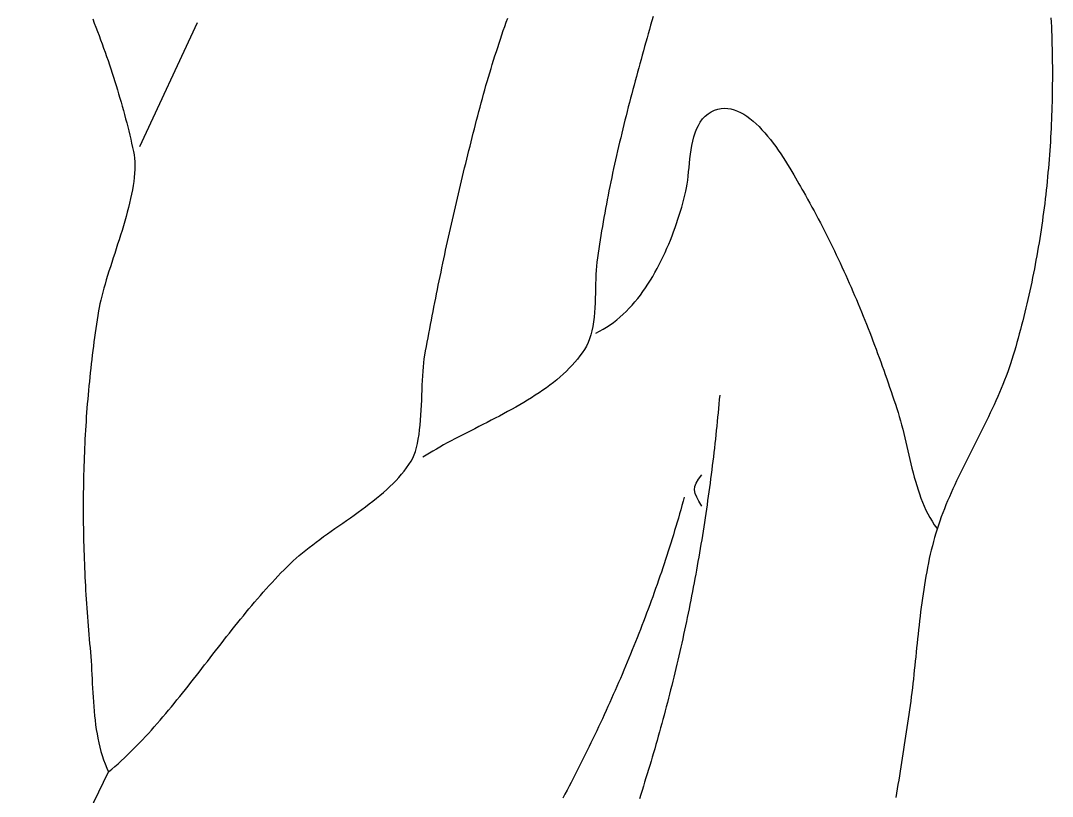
# Model space of a CAD drawing. Header units: millimetres. Extents: x 60 to 2307, y 40 to 1509.
# Drawn here: x 2074.2 to 2307.1, y 459.5 to 634.5 of the extents above; entities that cross this region are included whole.
import ezdxf

# ---------------------------------------------------------------- set-up
doc = ezdxf.new("R2010")
doc.units = ezdxf.units.MM
doc.layers.add('0_0_0', color=3, linetype='Continuous')

msp = doc.modelspace()

# ---------------------------------------------------------------- linework, layer by layer
at = {"layer": '0_0_0'}
for points in [[(2090.4218, 634.8963), (2090.7887, 633.9555), (2091.151, 633.0144), (2091.5088, 632.0731), (2091.8618, 631.1318), (2092.2102, 630.1905), (2092.5538, 629.2492), (2092.8925, 628.3081), (2093.2263, 627.3671), (2093.5552, 626.4263), (2093.879, 625.4859), (2094.1978, 624.5458), (2094.5114, 623.6061), (2094.8199, 622.6669), (2095.1231, 621.7283), (2095.421, 620.7903), (2095.7135, 619.853), (2096.0006, 618.9164), (2096.2822, 617.9806), (2096.5582, 617.0457), (2096.8287, 616.1118), (2097.0935, 615.1788), (2097.3525, 614.2469), (2097.6058, 613.3161), (2097.8533, 612.3865), (2098.0948, 611.4581), (2098.3304, 610.5311), (2098.56, 609.6054), (2098.7835, 608.6812), (2099.0009, 607.7585), (2099.2121, 606.8373), (2099.417, 605.9178), (2099.6157, 605), (2099.7526, 604.2437), (2099.8489, 603.4583), (2099.9062, 602.6453), (2099.9265, 601.8064), (2099.9116, 600.9431), (2099.8633, 600.0569), (2099.7835, 599.1495), (2099.674, 598.2223), (2099.5367, 597.277), (2099.3734, 596.3151), (2099.186, 595.3382), (2098.9763, 594.3478), (2098.7461, 593.3455), (2098.4974, 592.3329), (2098.232, 591.3115), (2097.9516, 590.2829), (2097.6582, 589.2487), (2097.3536, 588.2105), (2097.0396, 587.1697), (2096.7182, 586.128), (2096.391, 585.0869), (2096.0601, 584.0479), (2095.7272, 583.0128), (2095.3942, 581.983), (2095.0629, 580.96), (2094.7352, 579.9455), (2094.4129, 578.941), (2094.0979, 577.9481), (2093.792, 576.9683), (2093.497, 576.0033), (2093.2149, 575.0545), (2092.9474, 574.1235), (2092.6965, 573.2119), (2092.4638, 572.3214), (2092.2514, 571.4533), (2092.0611, 570.6093), (2091.8946, 569.791), (2091.7539, 569), (2091.5937, 568.0093), (2091.4375, 567.018), (2091.2853, 566.0261), (2091.1371, 565.0337), (2090.9929, 564.0407), (2090.8526, 563.0472), (2090.7163, 562.0531), (2090.5838, 561.0585), (2090.4553, 560.0635), (2090.3307, 559.0679), (2090.2099, 558.0719), (2090.0929, 557.0754), (2089.9798, 556.0784), (2089.8705, 555.0811), (2089.765, 554.0833), (2089.6633, 553.0851), (2089.5653, 552.0866), (2089.4711, 551.0876), (2089.3806, 550.0883), (2089.2938, 549.0887), (2089.2107, 548.0887), (2089.1313, 547.0884), (2089.0556, 546.0879), (2088.9835, 545.087), (2088.915, 544.0859), (2088.8501, 543.0845), (2088.7888, 542.0828), (2088.7311, 541.081), (2088.6769, 540.0789), (2088.6263, 539.0766), (2088.5792, 538.0741), (2088.5356, 537.0715), (2088.4955, 536.0687), (2088.4589, 535.0657), (2088.4257, 534.0626), (2088.396, 533.0594), (2088.3697, 532.0561), (2088.3468, 531.0528), (2088.3273, 530.0493), (2088.3111, 529.0458), (2088.2983, 528.0422), (2088.2888, 527.0386), (2088.2827, 526.035), (2088.2798, 525.0314), (2088.2803, 524.0278), (2088.284, 523.0242), (2088.2909, 522.0207), (2088.3011, 521.0172), (2088.3145, 520.0138), (2088.3311, 519.0105), (2088.3509, 518.0073), (2088.3739, 517.0042), (2088.4, 516.0012), (2088.4292, 514.9983), (2088.4616, 513.9956), (2088.497, 512.9931), (2088.5355, 511.9908), (2088.5771, 510.9886), (2088.6217, 509.9867), (2088.6694, 508.985), (2088.7201, 507.9835), (2088.7737, 506.9823), (2088.8304, 505.9814), (2088.89, 504.9807), (2088.9525, 503.9803), (2089.018, 502.9803), (2089.0864, 501.9805), (2089.1577, 500.9812), (2089.2318, 499.9821), (2089.3088, 498.9834), (2089.3887, 497.9852), (2089.4713, 496.9873), (2089.5568, 495.9898), (2089.6451, 494.9927), (2089.7361, 493.9961), (2089.83, 493), (2089.9165, 492.0298), (2089.993, 491.0474), (2090.0613, 490.0539), (2090.1229, 489.0505), (2090.1796, 488.0383), (2090.233, 487.0185), (2090.2849, 485.9923), (2090.337, 484.9607), (2090.3908, 483.925), (2090.4481, 482.8864), (2090.5107, 481.8459), (2090.5801, 480.8047), (2090.658, 479.7641), (2090.7462, 478.725), (2090.8463, 477.6888), (2090.96, 476.6566), (2091.0891, 475.6294), (2091.2351, 474.6086), (2091.3997, 473.5952), (2091.5848, 472.5903), (2091.7918, 471.5953), (2092.0226, 470.6111), (2092.2788, 469.639), (2092.5621, 468.6801), (2092.8742, 467.7356), (2093.2167, 466.8066), (2093.5914, 465.8944), (2094, 465), (2094.7251, 465.6133), (2095.4442, 466.2373), (2096.1573, 466.8717), (2096.8647, 467.516), (2097.5665, 468.17), (2098.263, 468.8334), (2098.9542, 469.5058), (2099.6405, 470.187), (2100.3219, 470.8767), (2100.9986, 471.5744), (2101.671, 472.28), (2102.339, 472.9931), (2103.0029, 473.7134), (2103.6629, 474.4405), (2104.3192, 475.1742), (2104.9719, 475.9142), (2105.6212, 476.6601), (2106.2674, 477.4116), (2106.9105, 478.1684), (2107.5509, 478.9302), (2108.1885, 479.6968), (2108.8238, 480.4677), (2109.4567, 481.2426), (2110.0876, 482.0213), (2110.7165, 482.8035), (2111.3437, 483.5888), (2111.9694, 484.3768), (2112.5936, 485.1674), (2113.2168, 485.9602), (2113.8389, 486.7549), (2114.4602, 487.5511), (2115.0808, 488.3485), (2115.701, 489.1469), (2116.3209, 489.946), (2116.9408, 490.7453), (2117.5607, 491.5447), (2118.1809, 492.3437), (2118.8016, 493.1421), (2119.4229, 493.9396), (2120.045, 494.7358), (2120.6681, 495.5304), (2121.2924, 496.3232), (2121.9181, 497.1138), (2122.5453, 497.9019), (2123.1743, 498.6872), (2123.8052, 499.4694), (2124.4382, 500.2481), (2125.0734, 501.0231), (2125.7112, 501.794), (2126.3515, 502.5605), (2126.9947, 503.3224), (2127.6409, 504.0792), (2128.2903, 504.8308), (2128.9431, 505.5767), (2129.5994, 506.3167), (2130.2595, 507.0504), (2130.9235, 507.7776), (2131.5916, 508.4978), (2132.2639, 509.2109), (2132.9408, 509.9166), (2133.6223, 510.6143), (2134.3086, 511.304), (2135, 511.9853), (2135.6539, 512.6069), (2136.336, 513.2249), (2137.0441, 513.8396), (2137.7764, 514.4514), (2138.5309, 515.0608), (2139.3057, 515.6682), (2140.0987, 516.2741), (2140.9082, 516.8788), (2141.732, 517.4828), (2142.5683, 518.0866), (2143.4151, 518.6905), (2144.2705, 519.2949), (2145.1326, 519.9004), (2145.9993, 520.5073), (2146.8687, 521.1161), (2147.7389, 521.7272), (2148.6079, 522.341), (2149.4739, 522.958), (2150.3347, 523.5785), (2151.1886, 524.203), (2152.0334, 524.832), (2152.8674, 525.4658), (2153.6885, 526.1049), (2154.4949, 526.7498), (2155.2844, 527.4008), (2156.0553, 528.0584), (2156.8055, 528.7229), (2157.5331, 529.395), (2158.2362, 530.0748), (2158.9128, 530.763), (2159.561, 531.4599), (2160.1788, 532.1659), (2160.7642, 532.8816), (2161.3154, 533.6072), (2161.8303, 534.3432), (2162.3071, 535.0902), (2162.6733, 535.7663), (2162.9985, 536.5137), (2163.2853, 537.3265), (2163.5365, 538.1986), (2163.755, 539.1243), (2163.9436, 540.0975), (2164.1051, 541.1123), (2164.2423, 542.1629), (2164.358, 543.2433), (2164.455, 544.3475), (2164.5361, 545.4697), (2164.6042, 546.604), (2164.662, 547.7444), (2164.7123, 548.885), (2164.758, 550.0199), (2164.8019, 551.1432), (2164.8468, 552.2489), (2164.8955, 553.3311), (2164.9507, 554.3839), (2165.0154, 555.4014), (2165.0922, 556.3777), (2165.1841, 557.3068), (2165.2939, 558.1829), (2165.4243, 559), (2165.6039, 559.9919), (2165.7849, 560.9835), (2165.9673, 561.9746), (2166.1512, 562.9654), (2166.3364, 563.9557), (2166.5231, 564.9457), (2166.7112, 565.9353), (2166.9007, 566.9245), (2167.0917, 567.9133), (2167.284, 568.9017), (2167.4777, 569.8898), (2167.6729, 570.8775), (2167.8694, 571.8648), (2168.0674, 572.8518), (2168.2667, 573.8384), (2168.4675, 574.8247), (2168.6696, 575.8106), (2168.8731, 576.7961), (2169.0781, 577.7814), (2169.2844, 578.7662), (2169.4921, 579.7508), (2169.7012, 580.735), (2169.9117, 581.7188), (2170.1236, 582.7024), (2170.3369, 583.6856), (2170.5516, 584.6685), (2170.7676, 585.6511), (2170.985, 586.6334), (2171.2038, 587.6154), (2171.424, 588.597), (2171.6456, 589.5784), (2171.8685, 590.5595), (2172.0928, 591.5402), (2172.3185, 592.5207), (2172.5455, 593.5009), (2172.7739, 594.4808), (2173.0037, 595.4605), (2173.2349, 596.4398), (2173.4674, 597.4189), (2173.7012, 598.3977), (2173.9365, 599.3763), (2174.1731, 600.3546), (2174.411, 601.3326), (2174.6503, 602.3104), (2174.891, 603.2879), (2175.133, 604.2652), (2175.3764, 605.2422), (2175.6211, 606.219), (2175.8672, 607.1956), (2176.1146, 608.1719), (2176.3634, 609.148), (2176.6135, 610.1239), (2176.8649, 611.0995), (2177.1177, 612.0749), (2177.3719, 613.0501), (2177.6273, 614.0252), (2177.8842, 615), (2178.1433, 615.9717), (2178.4067, 616.9417), (2178.6744, 617.91), (2178.9463, 618.8766), (2179.2222, 619.8415), (2179.5021, 620.8049), (2179.7859, 621.7666), (2180.0736, 622.7268), (2180.365, 623.6855), (2180.6601, 624.6428), (2180.9587, 625.5985), (2181.2609, 626.5529), (2181.5664, 627.5058), (2181.8754, 628.4574), (2182.1875, 629.4077), (2182.5028, 630.3567), (2182.8212, 631.3045), (2183.1426, 632.251), (2183.467, 633.1964), (2183.7942, 634.1406), (2184.1241, 635.0837)], [(2114, 634), (2101, 606)], [(2216.9421, 635.4162), (2216.6703, 634.4542), (2216.3989, 633.4914), (2216.1278, 632.528), (2215.8571, 631.5638), (2215.5869, 630.5989), (2215.3172, 629.6332), (2215.0481, 628.6668), (2214.7796, 627.6995), (2214.5119, 626.7314), (2214.2448, 625.7624), (2213.9786, 624.7926), (2213.7132, 623.8218), (2213.4487, 622.8502), (2213.1852, 621.8776), (2212.9228, 620.9041), (2212.6613, 619.9295), (2212.4011, 618.954), (2212.142, 617.9775), (2211.8842, 617), (2211.6261, 616.0143), (2211.3703, 615.0276), (2211.1165, 614.0399), (2210.8651, 613.0511), (2210.6159, 612.0614), (2210.3692, 611.0708), (2210.1249, 610.0792), (2209.8831, 609.0867), (2209.644, 608.0933), (2209.4075, 607.099), (2209.1737, 606.1039), (2208.9428, 605.1079), (2208.7147, 604.1111), (2208.4895, 603.1136), (2208.2674, 602.1152), (2208.0483, 601.1162), (2207.8324, 600.1164), (2207.6198, 599.1159), (2207.4104, 598.1147), (2207.2043, 597.1128), (2207.0017, 596.1103), (2206.8026, 595.1072), (2206.607, 594.1034), (2206.4151, 593.0991), (2206.2269, 592.0943), (2206.0425, 591.0889), (2205.8619, 590.083), (2205.6852, 589.0765), (2205.5125, 588.0697), (2205.3438, 587.0623), (2205.1793, 586.0545), (2205.0189, 585.0463), (2204.8628, 584.0378), (2204.711, 583.0288), (2204.5637, 582.0195), (2204.4207, 581.0099), (2204.2824, 580), (2204.18, 579.1099), (2204.1026, 578.1732), (2204.0454, 577.1958), (2204.0035, 576.184), (2203.972, 575.1441), (2203.9461, 574.0821), (2203.9209, 573.0043), (2203.8915, 571.9169), (2203.853, 570.826), (2203.8007, 569.7378), (2203.7296, 568.6586), (2203.6348, 567.5946), (2203.5116, 566.5518), (2203.355, 565.5365), (2203.1601, 564.555), (2202.9222, 563.6133), (2202.6363, 562.7177), (2202.2976, 561.8743), (2201.9013, 561.0895), (2201.4468, 560.3263), (2200.9578, 559.5791), (2200.4357, 558.8473), (2199.8817, 558.1305), (2199.2971, 557.4283), (2198.6832, 556.7402), (2198.0414, 556.066), (2197.3728, 555.405), (2196.6788, 554.757), (2195.9607, 554.1214), (2195.2199, 553.4979), (2194.4575, 552.8861), (2193.6749, 552.2854), (2192.8734, 551.6956), (2192.0542, 551.1161), (2191.2188, 550.5467), (2190.3683, 549.9867), (2189.5041, 549.4358), (2188.6275, 548.8937), (2187.7397, 548.3598), (2186.8421, 547.8338), (2185.936, 547.3151), (2185.0226, 546.8035), (2184.1033, 546.2985), (2183.1794, 545.7996), (2182.2521, 545.3065), (2181.3227, 544.8187), (2180.3926, 544.3358), (2179.463, 543.8574), (2178.5353, 543.383), (2177.6107, 542.9122), (2176.6905, 542.4447), (2175.7761, 541.9799), (2174.8687, 541.5175), (2173.9696, 541.0571), (2173.0801, 540.5982), (2172.2016, 540.1404), (2171.3352, 539.6832), (2170.4824, 539.2263), (2169.6444, 538.7693), (2168.8225, 538.3117), (2168.018, 537.853), (2167.2322, 537.3929), (2166.4664, 536.931), (2165.7219, 536.4668), (2165, 536)], [(2306.7972, 635.1361), (2306.8447, 634.1372), (2306.8884, 633.1383), (2306.9284, 632.1394), (2306.9647, 631.1403), (2306.9971, 630.1413), (2307.0258, 629.1422), (2307.0506, 628.1432), (2307.0716, 627.1441), (2307.0888, 626.1451), (2307.1021, 625.1461), (2307.1115, 624.1471), (2307.117, 623.1482), (2307.1186, 622.1494), (2307.1163, 621.1507), (2307.11, 620.1521), (2307.0997, 619.1536), (2307.0855, 618.1552), (2307.0672, 617.1569), (2307.0449, 616.1589), (2307.0186, 615.161), (2306.9883, 614.1632), (2306.9538, 613.1657), (2306.9153, 612.1684), (2306.8726, 611.1713), (2306.8259, 610.1744), (2306.7749, 609.1778), (2306.7199, 608.1815), (2306.6606, 607.1854), (2306.5972, 606.1896), (2306.5295, 605.1942), (2306.4576, 604.199), (2306.3815, 603.2042), (2306.3011, 602.2097), (2306.2164, 601.2156), (2306.1274, 600.2219), (2306.0341, 599.2285), (2305.9365, 598.2356), (2305.8345, 597.243), (2305.7281, 596.2509), (2305.6174, 595.2592), (2305.5022, 594.268), (2305.3827, 593.2772), (2305.2587, 592.287), (2305.1302, 591.2972), (2304.9973, 590.3079), (2304.8599, 589.3192), (2304.718, 588.3309), (2304.5715, 587.3433), (2304.4206, 586.3562), (2304.265, 585.3696), (2304.1049, 584.3837), (2303.9402, 583.3983), (2303.7709, 582.4136), (2303.5969, 581.4295), (2303.4183, 580.4461), (2303.2351, 579.4633), (2303.0471, 578.4811), (2302.8545, 577.4997), (2302.6572, 576.5189), (2302.4551, 575.5389), (2302.2483, 574.5596), (2302.0367, 573.581), (2301.8203, 572.6032), (2301.5991, 571.6261), (2301.3731, 570.6498), (2301.1423, 569.6743), (2300.9066, 568.6996), (2300.6661, 567.7258), (2300.4206, 566.7527), (2300.1703, 565.7805), (2299.915, 564.8092), (2299.6548, 563.8387), (2299.3897, 562.8691), (2299.1196, 561.9005), (2298.8444, 560.9327), (2298.5643, 559.9659), (2298.2792, 559), (2297.9888, 558.0535), (2297.6834, 557.1108), (2297.3636, 556.1715), (2297.0301, 555.2356), (2296.6838, 554.3028), (2296.3252, 553.3732), (2295.9552, 552.4464), (2295.5743, 551.5224), (2295.1835, 550.601), (2294.7833, 549.682), (2294.3746, 548.7654), (2293.958, 547.8509), (2293.5342, 546.9385), (2293.104, 546.0279), (2292.6681, 545.1191), (2292.2272, 544.2119), (2291.782, 543.306), (2291.3333, 542.4015), (2290.8818, 541.4981), (2290.4282, 540.5957), (2289.9732, 539.6942), (2289.5176, 538.7933), (2289.062, 537.893), (2288.6072, 536.9931), (2288.154, 536.0935), (2287.7029, 535.1939), (2287.2548, 534.2944), (2286.8104, 533.3946), (2286.3704, 532.4945), (2285.9356, 531.594), (2285.5065, 530.6928), (2285.0841, 529.7908), (2284.6689, 528.8879), (2284.2617, 527.984), (2283.8633, 527.0788), (2283.4743, 526.1723), (2283.0955, 525.2643), (2282.7275, 524.3546), (2282.3712, 523.4431), (2282.0273, 522.5297), (2281.6964, 521.6142), (2281.3792, 520.6964), (2281.0766, 519.7762), (2280.7893, 518.8535), (2280.5178, 517.9282), (2280.2631, 517), (2280.0151, 516.0396), (2279.7784, 515.0741), (2279.5523, 514.1038), (2279.3364, 513.1289), (2279.1304, 512.1497), (2278.9336, 511.1663), (2278.7458, 510.1791), (2278.5664, 509.1882), (2278.3949, 508.1939), (2278.231, 507.1965), (2278.0742, 506.1963), (2277.924, 505.1933), (2277.78, 504.188), (2277.6417, 503.1804), (2277.5087, 502.171), (2277.3805, 501.1598), (2277.2567, 500.1473), (2277.1368, 499.1335), (2277.0204, 498.1188), (2276.907, 497.1034), (2276.7962, 496.0875), (2276.6875, 495.0714), (2276.5805, 494.0553), (2276.4747, 493.0395), (2276.3697, 492.0242), (2276.265, 491.0097), (2276.1601, 489.9961), (2276.0547, 488.9838), (2275.9483, 487.973), (2275.8404, 486.9639), (2275.7305, 485.9568), (2275.6183, 484.9519), (2275.5032, 483.9494), (2275.3849, 482.9497), (2275.2628, 481.9529), (2275.1366, 480.9592), (2275.0057, 479.9691), (2274.8697, 478.9825), (2274.7282, 478), (2274.5823, 477.013), (2274.4355, 476.0258), (2274.2876, 475.0383), (2274.1387, 474.0506), (2273.9887, 473.0627), (2273.8376, 472.0746), (2273.6853, 471.0863), (2273.5318, 470.0978), (2273.3772, 469.1093), (2273.2212, 468.1206), (2273.064, 467.1318), (2272.9055, 466.1429), (2272.7457, 465.154), (2272.5844, 464.1651), (2272.4218, 463.1762), (2272.2577, 462.1872), (2272.0921, 461.1983), (2271.9251, 460.2094), (2271.7565, 459.2206)], [(2204, 564), (2204.8369, 564.4133), (2205.6555, 564.8627), (2206.4557, 565.347), (2207.2379, 565.8648), (2208.002, 566.4148), (2208.7481, 566.9958), (2209.4765, 567.6065), (2210.1873, 568.2455), (2210.8805, 568.9117), (2211.5563, 569.6037), (2212.2148, 570.3202), (2212.8561, 571.06), (2213.4804, 571.8218), (2214.0877, 572.6042), (2214.6783, 573.4061), (2215.2522, 574.226), (2215.8096, 575.0628), (2216.3505, 575.9152), (2216.8751, 576.7818), (2217.3836, 577.6613), (2217.8759, 578.5526), (2218.3524, 579.4543), (2218.8131, 580.3651), (2219.258, 581.2837), (2219.6875, 582.2089), (2220.1014, 583.1394), (2220.5001, 584.0739), (2220.8836, 585.011), (2221.252, 585.9496), (2221.6055, 586.8883), (2221.9441, 587.8258), (2222.2681, 588.7609), (2222.5775, 589.6923), (2222.8724, 590.6187), (2223.153, 591.5388), (2223.4195, 592.4513), (2223.6718, 593.355), (2223.9102, 594.2485), (2224.1348, 595.1306), (2224.3457, 596), (2224.5091, 596.7794), (2224.6485, 597.6138), (2224.7694, 598.4956), (2224.8773, 599.4173), (2224.9779, 600.3716), (2225.0766, 601.3508), (2225.179, 602.3476), (2225.2906, 603.3544), (2225.4171, 604.3638), (2225.5639, 605.3683), (2225.7366, 606.3604), (2225.9407, 607.3327), (2226.1819, 608.2777), (2226.4655, 609.1878), (2226.7973, 610.0557), (2227.1827, 610.8739), (2227.6274, 611.6348), (2228.1367, 612.331), (2228.7164, 612.955), (2229.3719, 613.4994), (2230.1088, 613.9567), (2230.8504, 614.296), (2231.5923, 614.5351), (2232.3336, 614.6782), (2233.0735, 614.7302), (2233.8112, 614.6955), (2234.5457, 614.5786), (2235.2765, 614.3842), (2236.0025, 614.1168), (2236.723, 613.7811), (2237.4372, 613.3814), (2238.1443, 612.9225), (2238.8434, 612.4089), (2239.5337, 611.8451), (2240.2144, 611.2358), (2240.8848, 610.5854), (2241.5439, 609.8987), (2242.191, 609.18), (2242.8252, 608.434), (2243.4458, 607.6653), (2244.0519, 606.8784), (2244.6427, 606.0779), (2245.2173, 605.2684), (2245.775, 604.4544), (2246.315, 603.6405), (2246.8364, 602.8312), (2247.3384, 602.0312), (2247.8202, 601.245), (2248.281, 600.4771), (2248.72, 599.7322), (2249.1363, 599.0148), (2249.5292, 598.3294), (2249.8977, 597.6807), (2250.2412, 597.0731), (2250.5587, 596.5114), (2250.8496, 596), (2251.3526, 595.115), (2251.8507, 594.2286), (2252.3439, 593.3406), (2252.8323, 592.4512), (2253.3159, 591.5602), (2253.7948, 590.6677), (2254.269, 589.7736), (2254.7386, 588.8781), (2255.2037, 587.981), (2255.6643, 587.0824), (2256.1204, 586.1823), (2256.5721, 585.2807), (2257.0195, 584.3775), (2257.4626, 583.4728), (2257.9015, 582.5666), (2258.3363, 581.6589), (2258.7669, 580.7497), (2259.1935, 579.8389), (2259.616, 578.9266), (2260.0347, 578.0128), (2260.4494, 577.0975), (2260.8603, 576.1806), (2261.2674, 575.2622), (2261.6708, 574.3423), (2262.0706, 573.4209), (2262.4667, 572.4979), (2262.8593, 571.5734), (2263.2483, 570.6474), (2263.634, 569.7199), (2264.0162, 568.7908), (2264.3951, 567.8602), (2264.7707, 566.9281), (2265.1431, 565.9944), (2265.5123, 565.0593), (2265.8784, 564.1225), (2266.2415, 563.1843), (2266.6015, 562.2445), (2266.9586, 561.3032), (2267.3128, 560.3604), (2267.6642, 559.416), (2268.0128, 558.4702), (2268.3587, 557.5227), (2268.7018, 556.5738), (2269.0424, 555.6233), (2269.3805, 554.6713), (2269.716, 553.7177), (2270.049, 552.7627), (2270.3797, 551.806), (2270.7081, 550.8479), (2271.0341, 549.8882), (2271.3579, 548.927), (2271.6796, 547.9642), (2271.9992, 547), (2272.287, 546.0973), (2272.5613, 545.1793), (2272.8237, 544.2474), (2273.0759, 543.303), (2273.3196, 542.3477), (2273.5565, 541.3829), (2273.7882, 540.4102), (2274.0165, 539.4309), (2274.2431, 538.4467), (2274.4695, 537.4589), (2274.6976, 536.4691), (2274.9289, 535.4788), (2275.1653, 534.4894), (2275.4083, 533.5024), (2275.6597, 532.5193), (2275.9211, 531.5417), (2276.1942, 530.5709), (2276.4807, 529.6085), (2276.7824, 528.656), (2277.1008, 527.7148), (2277.4377, 526.7864), (2277.7947, 525.8724), (2278.1736, 524.9742), (2278.576, 524.0932), (2279.0036, 523.2311), (2279.4581, 522.3892), (2279.9412, 521.569), (2280.4546, 520.7721), (2281, 520)], [(2232, 550), (2231.9119, 549.0039), (2231.8218, 548.0083), (2231.7294, 547.0131), (2231.6348, 546.0185), (2231.5381, 545.0243), (2231.4391, 544.0306), (2231.338, 543.0374), (2231.2347, 542.0446), (2231.1291, 541.0524), (2231.0214, 540.0607), (2230.9115, 539.0694), (2230.7994, 538.0787), (2230.685, 537.0885), (2230.5685, 536.0988), (2230.4497, 535.1096), (2230.3287, 534.121), (2230.2055, 533.1328), (2230.0801, 532.1453), (2229.9524, 531.1582), (2229.8226, 530.1717), (2229.6905, 529.1857), (2229.5561, 528.2003), (2229.4196, 527.2154), (2229.2808, 526.2311), (2229.1398, 525.2474), (2228.9965, 524.2642), (2228.851, 523.2816), (2228.7032, 522.2996), (2228.5532, 521.3181), (2228.401, 520.3373), (2228.2465, 519.357), (2228.0897, 518.3773), (2227.9307, 517.3982), (2227.7694, 516.4198), (2227.6059, 515.4419), (2227.4401, 514.4646), (2227.272, 513.488), (2227.1017, 512.5119), (2226.9291, 511.5365), (2226.7542, 510.5617), (2226.5771, 509.5876), (2226.3976, 508.6141), (2226.2159, 507.6412), (2226.0319, 506.669), (2225.8457, 505.6974), (2225.6571, 504.7265), (2225.4662, 503.7562), (2225.2731, 502.7866), (2225.0776, 501.8177), (2224.8799, 500.8494), (2224.6799, 499.8818), (2224.4775, 498.9149), (2224.2729, 497.9487), (2224.0659, 496.9831), (2223.8566, 496.0183), (2223.6451, 495.0541), (2223.4312, 494.0907), (2223.215, 493.1279), (2222.9964, 492.1659), (2222.7756, 491.2046), (2222.5524, 490.244), (2222.3269, 489.2841), (2222.0991, 488.3249), (2221.8689, 487.3665), (2221.6364, 486.4088), (2221.4016, 485.4519), (2221.1644, 484.4956), (2220.9249, 483.5402), (2220.6831, 482.5855), (2220.4389, 481.6315), (2220.1923, 480.6783), (2219.9434, 479.7259), (2219.6922, 478.7743), (2219.4386, 477.8234), (2219.1826, 476.8733), (2218.9243, 475.924), (2218.6636, 474.9754), (2218.4005, 474.0277), (2218.1351, 473.0807), (2217.8673, 472.1346), (2217.5972, 471.1892), (2217.3246, 470.2447), (2217.0497, 469.301), (2216.7724, 468.3581), (2216.4927, 467.416), (2216.2107, 466.4747), (2215.9262, 465.5343), (2215.6394, 464.5947), (2215.3502, 463.656), (2215.0585, 462.7181), (2214.7645, 461.781), (2214.4681, 460.8448), (2214.1693, 459.9094), (2213.868, 458.9749)], [(2228, 525), (2227.3238, 526.0615), (2226.8034, 526.9923), (2226.4575, 527.8311), (2226.3047, 528.6166), (2226.3638, 529.3875), (2226.6535, 530.1826), (2227.1927, 531.0405), (2228, 532)], [(2224, 527), (2223.7406, 526.0565), (2223.4779, 525.1135), (2223.2118, 524.1712), (2222.9423, 523.2295), (2222.6695, 522.2883), (2222.3933, 521.3478), (2222.1138, 520.4079), (2221.831, 519.4685), (2221.5449, 518.5299), (2221.2555, 517.5918), (2220.9629, 516.6544), (2220.667, 515.7176), (2220.3678, 514.7814), (2220.0655, 513.8459), (2219.7599, 512.911), (2219.4512, 511.9768), (2219.1393, 511.0433), (2218.8242, 510.1104), (2218.506, 509.1782), (2218.1846, 508.2467), (2217.8601, 507.3159), (2217.5326, 506.3858), (2217.2019, 505.4564), (2216.8682, 504.5276), (2216.5314, 503.5996), (2216.1916, 502.6723), (2215.8487, 501.7457), (2215.5029, 500.8198), (2215.154, 499.8947), (2214.8022, 498.9703), (2214.4474, 498.0467), (2214.0896, 497.1237), (2213.729, 496.2016), (2213.3653, 495.2802), (2212.9988, 494.3596), (2212.6294, 493.4397), (2212.2572, 492.5206), (2211.882, 491.6023), (2211.504, 490.6848), (2211.1232, 489.768), (2210.7396, 488.8521), (2210.3532, 487.9369), (2209.964, 487.0226), (2209.572, 486.1091), (2209.1772, 485.1964), (2208.7797, 484.2845), (2208.3795, 483.3735), (2207.9766, 482.4633), (2207.571, 481.5539), (2207.1627, 480.6454), (2206.7518, 479.7377), (2206.3381, 478.8309), (2205.9219, 477.925), (2205.503, 477.0199), (2205.0816, 476.1157), (2204.6575, 475.2123), (2204.2309, 474.3099), (2203.8017, 473.4083), (2203.3699, 472.5077), (2202.9356, 471.6079), (2202.4988, 470.7091), (2202.0595, 469.8111), (2201.6178, 468.9141), (2201.1735, 468.018), (2200.7268, 467.1228), (2200.2777, 466.2286), (2199.8261, 465.3353), (2199.3721, 464.443), (2198.9157, 463.5516), (2198.4569, 462.6611), (2197.9958, 461.7716), (2197.5323, 460.8831), (2197.0665, 459.9956), (2196.5984, 459.109)], [(2074.1504, 424), (2094, 465)]]:
    msp.add_lwpolyline(points, dxfattribs=at)

doc.saveas('drawing.dxf')
